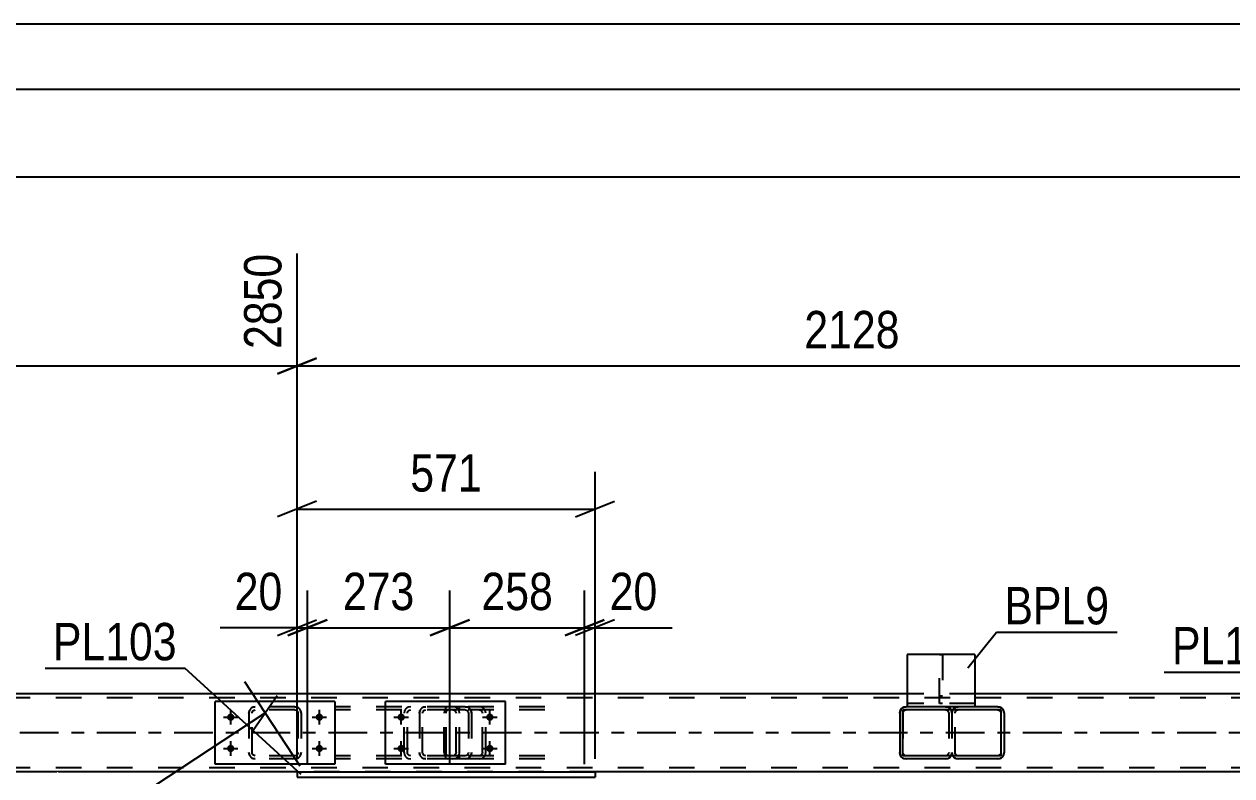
# Model space of a CAD drawing. Header units: millimetres. Extents: x -857 to 332, y -866 to -25.
# Drawn here: x -696.2 to -603.6, y -82.7 to -25.1 of the extents above; entities that cross this region are included whole.
import ezdxf

# ---------------------------------------------------------------- set-up
doc = ezdxf.new("R2010")
doc.units = ezdxf.units.MM
doc.linetypes.add('DXK_LINE_DOT2', pattern=[3.9198, 1.9599, -1.9599])
doc.linetypes.add('DXK_LINE_DOT3', pattern=[5.9187, 2.979, -0.9799, 0.9799, -0.9799])
doc.styles.add('Arial Narrow', font='ARIALN.TTF', dxfattribs={"height": 0.2})

# ---------------------------------------------------------------- blocks, each defined once
blk = doc.blocks.new('Unknown-570386455-1132')
at = {"color": 5, "linetype": 'Continuous'}
for p, q in [((332.353, -25.051), (-856.647, -25.051)), ((327.353, -30.051), (-851.647, -30.051))]:
    blk.add_line(p, q, dxfattribs=at)
blk = doc.blocks.new('Bolt-570386455-11663 - 11653')
at = {"linetype": 'Continuous'}
for points in [[(-680.4, -77.924, -1), (-680.4, -78.484, -1)], [(-673.6, -77.924, -1), (-673.6, -78.484, -1)], [(-680.4, -80.324, -1), (-680.4, -80.884, -1)], [(-673.6, -80.324, -1), (-673.6, -80.884, -1)]]:
    blk.add_hatch(color=1, dxfattribs=at).paths.add_polyline_path(points)
at = {"color": 1, "linetype": 'Continuous'}
for p, q in [((-680.4, -78.764), (-680.4, -77.644)), ((-673.6, -78.764), (-673.6, -77.644)), ((-680.96, -78.204), (-679.84, -78.204)), ((-674.16, -78.204), (-673.04, -78.204)), ((-680.4, -81.164), (-680.4, -80.044)), ((-673.6, -81.164), (-673.6, -80.044)), ((-680.96, -80.604), (-679.84, -80.604)), ((-674.16, -80.604), (-673.04, -80.604))]:
    blk.add_line(p, q, dxfattribs=at)
blk = doc.blocks.new('Bolt-570386455-11673 - 11653')
at = {"linetype": 'Continuous'}
for points in [[(-667.323, -77.924, -1), (-667.323, -78.484, -1)], [(-660.523, -77.924, -1), (-660.523, -78.484, -1)], [(-667.323, -80.324, -1), (-667.323, -80.884, -1)], [(-660.523, -80.324, -1), (-660.523, -80.884, -1)]]:
    blk.add_hatch(color=1, dxfattribs=at).paths.add_polyline_path(points)
at = {"color": 1, "linetype": 'Continuous'}
for p, q in [((-667.323, -78.764), (-667.323, -77.644)), ((-660.523, -78.764), (-660.523, -77.644)), ((-667.883, -78.204), (-666.763, -78.204)), ((-661.083, -78.204), (-659.963, -78.204)), ((-667.323, -81.164), (-667.323, -80.044)), ((-660.523, -81.164), (-660.523, -80.044)), ((-667.883, -80.604), (-666.763, -80.604)), ((-661.083, -80.604), (-659.963, -80.604))]:
    blk.add_line(p, q, dxfattribs=at)
blk = doc.blocks.new('Part-570386455-11737 - 11653')
at = {"color": 7, "linetype": 'DXK_LINE_DOT2'}
for p, q in [((-625.083, -77.884), (-625.046, -77.7)), ((-625.046, -77.7), (-625.083, -77.884)), ((-624.843, -77.884), (-624.825, -77.792)), ((-624.825, -77.792), (-624.773, -77.714)), ((-624.786, -77.44), (-624.603, -77.404)), ((-624.773, -77.714), (-624.695, -77.662)), ((-624.695, -77.662), (-624.603, -77.644)), ((-621.563, -77.644), (-624.603, -77.644)), ((-621.563, -77.404), (-621.379, -77.44)), ((-621.563, -77.644), (-621.471, -77.662)), ((-621.471, -77.662), (-621.393, -77.714)), ((-621.393, -77.714), (-621.341, -77.792)), ((-621.341, -77.792), (-621.323, -77.884)), ((-621.119, -77.7), (-621.083, -77.884)), ((-625.083, -77.884), (-625.083, -80.924)), ((-624.843, -80.924), (-624.843, -77.884)), ((-621.323, -77.884), (-621.323, -80.924)), ((-625.046, -81.107), (-625.083, -80.924)), ((-625.083, -80.924), (-625.046, -81.107)), ((-624.825, -81.016), (-624.843, -80.924)), ((-624.773, -81.094), (-624.825, -81.016)), ((-624.603, -81.404), (-624.786, -81.367)), ((-624.695, -81.146), (-624.773, -81.094)), ((-624.603, -81.164), (-624.695, -81.146)), ((-621.563, -81.164), (-624.603, -81.164)), ((-621.471, -81.146), (-621.563, -81.164)), ((-621.379, -81.367), (-621.563, -81.404)), ((-621.393, -81.094), (-621.471, -81.146)), ((-621.341, -81.016), (-621.393, -81.094)), ((-621.323, -80.924), (-621.341, -81.016)), ((-621.083, -80.924), (-621.119, -81.107))]:
    blk.add_line(p, q, dxfattribs=at)
at = {"color": 2, "linetype": 'Continuous'}
for p, q in [((-624.603, -77.404), (-624.786, -77.44)), ((-621.563, -77.404), (-624.603, -77.404)), ((-621.379, -77.44), (-621.563, -77.404)), ((-621.083, -77.884), (-621.119, -77.7)), ((-621.083, -77.884), (-621.083, -80.924)), ((-624.786, -81.367), (-624.603, -81.404)), ((-621.563, -81.404), (-624.603, -81.404)), ((-621.563, -81.404), (-621.379, -81.367)), ((-621.119, -81.107), (-621.083, -80.924))]:
    blk.add_line(p, q, dxfattribs=at)
at = {"color": 7, "linetype": 'DXK_LINE_DOT3'}
blk.add_line((-623.083, -79.404), (-623.083, -79.404), dxfattribs=at)
at = {"color": 7, "linetype": 'DXK_LINE_DOT2'}
for centre, start, end in [((-624.603, -77.884), 112.5, 157.5), ((-624.603, -77.884), 149.4011, 157.5), ((-621.563, -77.884), 22.5, 67.5), ((-624.603, -80.924), 202.5, 247.5), ((-624.603, -80.924), 202.5, 210.59889), ((-621.563, -80.924), 292.5, 337.5)]:
    blk.add_arc(centre, 0.48, start, end, dxfattribs=at)
at = {"color": 2, "linetype": 'Continuous'}
for centre, start, end in [((-624.603, -77.884), 112.5, 149.4011), ((-621.563, -77.884), 22.5, 67.5), ((-624.603, -80.924), 210.59889, 247.5), ((-621.563, -80.924), 292.5, 337.5)]:
    blk.add_arc(centre, 0.48, start, end, dxfattribs=at)
blk = doc.blocks.new('Part-570386455-11741 - 11653')
at = {"color": 7, "linetype": 'DXK_LINE_DOT2'}
for p, q in [((-679, -77.884), (-678.964, -77.7)), ((-678.964, -77.7), (-679, -77.884)), ((-678.76, -77.884), (-678.742, -77.792)), ((-678.742, -77.792), (-678.69, -77.714)), ((-678.704, -77.44), (-678.52, -77.404)), ((-678.52, -77.404), (-678.704, -77.44)), ((-678.69, -77.714), (-678.612, -77.662)), ((-678.612, -77.662), (-678.52, -77.644)), ((-675.48, -77.404), (-678.52, -77.404)), ((-675.48, -77.644), (-678.52, -77.644)), ((-675.48, -77.404), (-675.297, -77.44)), ((-675.297, -77.44), (-675.48, -77.404)), ((-675.48, -77.644), (-675.389, -77.662)), ((-675.389, -77.662), (-675.311, -77.714)), ((-675.311, -77.714), (-675.259, -77.792)), ((-675.259, -77.792), (-675.24, -77.884)), ((-675.037, -77.7), (-675, -77.884)), ((-675, -77.884), (-675.037, -77.7)), ((-679, -77.884), (-679, -80.924)), ((-678.76, -80.924), (-678.76, -77.884)), ((-675.24, -77.884), (-675.24, -80.924)), ((-675, -77.884), (-675, -80.924)), ((-678.964, -81.107), (-679, -80.924)), ((-679, -80.924), (-678.964, -81.107)), ((-678.742, -81.016), (-678.76, -80.924)), ((-678.69, -81.094), (-678.742, -81.016)), ((-678.52, -81.404), (-678.704, -81.367)), ((-678.704, -81.367), (-678.52, -81.404)), ((-678.612, -81.146), (-678.69, -81.094)), ((-678.52, -81.164), (-678.612, -81.146)), ((-675.48, -81.164), (-678.52, -81.164)), ((-675.48, -81.404), (-678.52, -81.404)), ((-675.389, -81.146), (-675.48, -81.164)), ((-675.297, -81.367), (-675.48, -81.404)), ((-675.48, -81.404), (-675.297, -81.367)), ((-675.311, -81.094), (-675.389, -81.146)), ((-675.259, -81.016), (-675.311, -81.094)), ((-675.24, -80.924), (-675.259, -81.016)), ((-675, -80.924), (-675.037, -81.107)), ((-675.037, -81.107), (-675, -80.924))]:
    blk.add_line(p, q, dxfattribs=at)
at = {"color": 7, "linetype": 'DXK_LINE_DOT3'}
blk.add_line((-677, -79.404), (-677, -79.404), dxfattribs=at)
at = {"color": 7, "linetype": 'DXK_LINE_DOT2'}
for centre, start, end in [((-678.52, -77.884), 112.5, 157.5), ((-678.52, -77.884), 112.5, 157.5), ((-675.48, -77.884), 22.5, 67.5), ((-675.48, -77.884), 22.5, 67.5), ((-678.52, -80.924), 202.5, 247.5), ((-678.52, -80.924), 202.5, 247.5), ((-675.48, -80.924), 292.5, 337.5), ((-675.48, -80.924), 292.5, 337.5)]:
    blk.add_arc(centre, 0.48, start, end, dxfattribs=at)
blk = doc.blocks.new('Part-570386455-11749 - 11653')
at = {"color": 2, "linetype": 'Continuous'}
for p, q in [((-659.323, -77.004), (-668.523, -77.004)), ((-668.523, -81.804), (-668.523, -77.004)), ((-659.323, -81.804), (-659.323, -77.004)), ((-659.323, -81.804), (-668.523, -81.804))]:
    blk.add_line(p, q, dxfattribs=at)
blk = doc.blocks.new('Part-570386455-11762 - 11653')
at = {"color": 7, "linetype": 'DXK_LINE_DOT2'}
for p, q in [((-665.923, -77.884), (-665.886, -77.7)), ((-665.886, -77.7), (-665.923, -77.884)), ((-665.683, -77.884), (-665.665, -77.792)), ((-665.665, -77.792), (-665.613, -77.714)), ((-665.626, -77.44), (-665.443, -77.404)), ((-665.443, -77.404), (-665.626, -77.44)), ((-665.613, -77.714), (-665.535, -77.662)), ((-665.535, -77.662), (-665.443, -77.644)), ((-662.403, -77.404), (-665.443, -77.404)), ((-662.403, -77.644), (-665.443, -77.644)), ((-662.403, -77.404), (-662.219, -77.44)), ((-662.219, -77.44), (-662.403, -77.404)), ((-662.403, -77.644), (-662.311, -77.662)), ((-662.311, -77.662), (-662.233, -77.714)), ((-662.233, -77.714), (-662.181, -77.792)), ((-662.181, -77.792), (-662.163, -77.884)), ((-661.959, -77.7), (-661.923, -77.884)), ((-661.923, -77.884), (-661.959, -77.7)), ((-665.923, -77.884), (-665.923, -80.924)), ((-665.683, -80.924), (-665.683, -77.884)), ((-662.163, -77.884), (-662.163, -80.924)), ((-661.923, -77.884), (-661.923, -80.924)), ((-665.886, -81.107), (-665.923, -80.924)), ((-665.923, -80.924), (-665.886, -81.107)), ((-665.665, -81.016), (-665.683, -80.924)), ((-665.613, -81.094), (-665.665, -81.016)), ((-665.443, -81.404), (-665.626, -81.367)), ((-665.626, -81.367), (-665.443, -81.404)), ((-665.535, -81.146), (-665.613, -81.094)), ((-665.443, -81.164), (-665.535, -81.146)), ((-662.403, -81.164), (-665.443, -81.164)), ((-662.403, -81.404), (-665.443, -81.404)), ((-662.311, -81.146), (-662.403, -81.164)), ((-662.219, -81.367), (-662.403, -81.404)), ((-662.403, -81.404), (-662.219, -81.367)), ((-662.233, -81.094), (-662.311, -81.146)), ((-662.181, -81.016), (-662.233, -81.094)), ((-662.163, -80.924), (-662.181, -81.016)), ((-661.923, -80.924), (-661.959, -81.107)), ((-661.959, -81.107), (-661.923, -80.924))]:
    blk.add_line(p, q, dxfattribs=at)
at = {"color": 7, "linetype": 'DXK_LINE_DOT3'}
blk.add_line((-663.923, -79.404), (-663.923, -79.404), dxfattribs=at)
at = {"color": 7, "linetype": 'DXK_LINE_DOT2'}
for centre, start, end in [((-665.443, -77.884), 112.5, 157.5), ((-665.443, -77.884), 112.5, 157.5), ((-662.403, -77.884), 22.5, 67.5), ((-662.403, -77.884), 22.5, 67.5), ((-665.443, -80.924), 202.5, 247.5), ((-665.443, -80.924), 202.5, 247.5), ((-662.403, -80.924), 292.5, 337.5), ((-662.403, -80.924), 292.5, 337.5)]:
    blk.add_arc(centre, 0.48, start, end, dxfattribs=at)
blk = doc.blocks.new('Part-570386455-11765 - 11653')
at = {"color": 2, "linetype": 'Continuous'}
for p, q in [((-629.046, -77.7), (-629.083, -77.884)), ((-628.603, -77.404), (-628.786, -77.44)), ((-625.563, -77.404), (-628.603, -77.404)), ((-625.379, -77.44), (-625.563, -77.404)), ((-629.083, -77.884), (-629.083, -80.924)), ((-629.083, -80.924), (-629.046, -81.107)), ((-628.786, -81.367), (-628.603, -81.404)), ((-625.563, -81.404), (-628.603, -81.404)), ((-625.563, -81.404), (-625.379, -81.367))]:
    blk.add_line(p, q, dxfattribs=at)
at = {"color": 7, "linetype": 'DXK_LINE_DOT2'}
for p, q in [((-629.083, -77.884), (-629.046, -77.7)), ((-628.843, -77.884), (-628.825, -77.792)), ((-628.825, -77.792), (-628.773, -77.714)), ((-628.786, -77.44), (-628.603, -77.404)), ((-628.773, -77.714), (-628.695, -77.662)), ((-628.695, -77.662), (-628.603, -77.644)), ((-625.563, -77.644), (-628.603, -77.644)), ((-625.563, -77.404), (-625.379, -77.44)), ((-625.563, -77.644), (-625.471, -77.662)), ((-625.471, -77.662), (-625.393, -77.714)), ((-625.393, -77.714), (-625.341, -77.792)), ((-625.341, -77.792), (-625.323, -77.884)), ((-625.119, -77.7), (-625.083, -77.884)), ((-625.083, -77.884), (-625.119, -77.7)), ((-628.843, -77.884), (-628.843, -80.924)), ((-625.323, -77.884), (-625.323, -80.924)), ((-625.083, -77.884), (-625.083, -80.924)), ((-629.046, -81.107), (-629.083, -80.924)), ((-628.825, -81.016), (-628.843, -80.924)), ((-628.773, -81.094), (-628.825, -81.016)), ((-628.603, -81.404), (-628.786, -81.367)), ((-628.695, -81.146), (-628.773, -81.094)), ((-628.603, -81.164), (-628.695, -81.146)), ((-625.563, -81.164), (-628.603, -81.164)), ((-625.471, -81.146), (-625.563, -81.164)), ((-625.379, -81.367), (-625.563, -81.404)), ((-625.393, -81.094), (-625.471, -81.146)), ((-625.341, -81.016), (-625.393, -81.094)), ((-625.323, -80.924), (-625.341, -81.016)), ((-625.083, -80.924), (-625.119, -81.107)), ((-625.119, -81.107), (-625.083, -80.924))]:
    blk.add_line(p, q, dxfattribs=at)
at = {"color": 7, "linetype": 'DXK_LINE_DOT3'}
blk.add_line((-627.083, -79.404), (-627.083, -79.404), dxfattribs=at)
at = {"color": 2, "linetype": 'Continuous'}
for centre, start, end in [((-628.603, -77.884), 112.5, 157.5), ((-625.563, -77.884), 30.59899, 67.5), ((-628.603, -80.924), 202.5, 247.5), ((-625.563, -80.924), 292.5, 329.40121)]:
    blk.add_arc(centre, 0.48, start, end, dxfattribs=at)
at = {"color": 7, "linetype": 'DXK_LINE_DOT2'}
for centre, start, end in [((-628.603, -77.884), 112.5, 157.5), ((-625.563, -77.884), 22.5, 67.5), ((-625.563, -77.884), 22.5, 30.59899), ((-628.603, -80.924), 202.5, 247.5), ((-625.563, -80.924), 292.5, 337.5), ((-625.563, -80.924), 329.40121, 337.5)]:
    blk.add_arc(centre, 0.48, start, end, dxfattribs=at)
blk = doc.blocks.new('Part-570386455-11828 - 11653')
at = {"color": 7, "linetype": 'DXK_LINE_DOT2'}
for p, q in [((-663.994, -77.7), (-664.014, -77.884)), ((-663.936, -77.544), (-663.994, -77.7)), ((-663.848, -77.44), (-663.936, -77.544)), ((-663.88, -77.884), (-663.87, -77.792)), ((-663.87, -77.792), (-663.84, -77.714)), ((-663.745, -77.404), (-663.848, -77.44)), ((-663.84, -77.714), (-663.797, -77.662)), ((-663.797, -77.662), (-663.745, -77.644)), ((-656.303, -77.404), (-663.745, -77.404)), ((-656.303, -77.644), (-663.745, -77.644)), ((-662.848, -77.644), (-662.848, -77.404)), ((-661.145, -77.44), (-661.338, -77.404)), ((-661.338, -77.644), (-661.242, -77.662)), ((-661.242, -77.662), (-661.16, -77.714)), ((-661.16, -77.714), (-661.106, -77.792)), ((-661.106, -77.792), (-661.086, -77.884)), ((-660.835, -77.884), (-660.873, -77.7)), ((-664.014, -80.924), (-664.014, -77.884)), ((-663.88, -80.924), (-663.88, -77.884)), ((-661.086, -80.924), (-661.086, -77.884)), ((-660.835, -80.924), (-660.835, -77.884)), ((-664.014, -80.924), (-663.994, -81.107)), ((-663.994, -81.107), (-663.936, -81.263)), ((-663.936, -81.263), (-663.848, -81.367)), ((-663.87, -81.016), (-663.88, -80.924)), ((-663.84, -81.094), (-663.87, -81.016)), ((-663.848, -81.367), (-663.745, -81.404)), ((-663.797, -81.146), (-663.84, -81.094)), ((-663.745, -81.164), (-663.797, -81.146)), ((-656.303, -81.164), (-663.745, -81.164)), ((-656.303, -81.404), (-663.745, -81.404)), ((-662.848, -81.404), (-662.848, -81.164)), ((-661.242, -81.146), (-661.338, -81.164)), ((-661.338, -81.404), (-661.145, -81.367)), ((-661.16, -81.094), (-661.242, -81.146)), ((-661.106, -81.016), (-661.16, -81.094)), ((-661.086, -80.924), (-661.106, -81.016)), ((-660.873, -81.107), (-660.835, -80.924))]:
    blk.add_line(p, q, dxfattribs=at)
for centre, start, end in [((-661.323, -77.9), 23.89497, 68.84852), ((-661.323, -80.908), 291.15148, 336.10503)]:
    blk.add_arc(centre, 0.492, start, end, dxfattribs=at)
blk = doc.blocks.new('Part-570386455-11977 - 11653')
at = {"color": 2, "linetype": 'Continuous'}
for p, q in [((-675.312, -82.404), (-675.312, -82.804)), ((-675.312, -82.404), (-652.456, -82.404)), ((-652.456, -82.404), (-652.456, -82.804)), ((-675.312, -82.804), (-652.456, -82.804))]:
    blk.add_line(p, q, dxfattribs=at)
blk = doc.blocks.new('Part-570386455-12035 - 11653')
at = {"color": 2, "linetype": 'Continuous'}
for p, q in [((-672.4, -77.004), (-681.6, -77.004)), ((-681.6, -81.804), (-681.6, -77.004)), ((-672.4, -77.004), (-672.4, -81.804)), ((-672.4, -81.804), (-681.6, -81.804))]:
    blk.add_line(p, q, dxfattribs=at)
blk = doc.blocks.new('Part-570386455-12120 - 11653')
at = {"color": 7, "linetype": 'DXK_LINE_DOT2'}
for p, q in [((-663.359, -77.404), (-672.373, -77.404)), ((-663.359, -77.644), (-672.373, -77.644)), ((-667.066, -77.7), (-667.104, -77.884)), ((-666.849, -77.884), (-666.83, -77.792)), ((-666.83, -77.792), (-666.774, -77.714)), ((-666.594, -77.404), (-666.789, -77.44)), ((-666.774, -77.714), (-666.691, -77.662)), ((-666.691, -77.662), (-666.594, -77.644)), ((-663.163, -77.44), (-663.359, -77.404)), ((-663.359, -77.644), (-663.261, -77.662)), ((-663.261, -77.662), (-663.178, -77.714)), ((-663.178, -77.714), (-663.123, -77.792)), ((-663.123, -77.792), (-663.103, -77.884)), ((-662.848, -77.884), (-662.887, -77.7)), ((-667.104, -80.924), (-667.104, -77.884)), ((-666.849, -80.924), (-666.849, -77.884)), ((-663.103, -80.924), (-663.103, -77.884)), ((-662.848, -80.924), (-662.848, -77.884)), ((-663.359, -81.164), (-672.373, -81.164)), ((-663.359, -81.404), (-672.373, -81.404)), ((-667.104, -80.924), (-667.066, -81.107)), ((-666.83, -81.016), (-666.849, -80.924)), ((-666.774, -81.094), (-666.83, -81.016)), ((-666.789, -81.367), (-666.594, -81.404)), ((-666.691, -81.146), (-666.774, -81.094)), ((-666.594, -81.164), (-666.691, -81.146)), ((-663.261, -81.146), (-663.359, -81.164)), ((-663.359, -81.404), (-663.163, -81.367)), ((-663.178, -81.094), (-663.261, -81.146)), ((-663.123, -81.016), (-663.178, -81.094)), ((-663.103, -80.924), (-663.123, -81.016)), ((-662.887, -81.107), (-662.848, -80.924))]:
    blk.add_line(p, q, dxfattribs=at)
for centre, start, end in [((-666.613, -77.905), 110.75832, 155.68004), ((-663.339, -77.905), 24.31996, 69.24168), ((-666.613, -80.903), 204.31996, 249.24168), ((-663.339, -80.903), 290.75832, 335.68004)]:
    blk.add_arc(centre, 0.496, start, end, dxfattribs=at)
blk = doc.blocks.new('Part-570386455-12172 - 11653')
at = {"color": 7, "linetype": 'DXK_LINE_DOT2'}
for p, q in [((-626.038, -77.164), (-626.038, -73.404)), ((-626.038, -73.404), (-625.798, -73.404)), ((-625.798, -73.404), (-625.798, -77.164)), ((-626.038, -76.564), (-625.798, -76.564)), ((-625.798, -77.164), (-626.038, -77.164))]:
    blk.add_line(p, q, dxfattribs=at)
blk = doc.blocks.new('Part-570386455-12196 - 11653')
at = {"color": 2, "linetype": 'Continuous'}
for p, q in [((-621.323, -77.644), (-628.843, -77.644)), ((-628.843, -81.164), (-628.843, -77.644)), ((-621.323, -77.644), (-621.323, -81.164)), ((-621.323, -81.164), (-628.843, -81.164))]:
    blk.add_line(p, q, dxfattribs=at)
blk = doc.blocks.new('Part-570386455-12231 - 11653')
at = {"color": 7, "linetype": 'DXK_LINE_DOT2'}
for p, q in [((-131.323, -76.724), (-789.299, -76.724)), ((-623.32, -76.404), (-628.52, -76.404)), ((-131.323, -82.084), (-789.299, -82.084)), ((-652.456, -82.404), (-675.312, -82.404))]:
    blk.add_line(p, q, dxfattribs=at)
at = {"color": 2, "linetype": 'Continuous'}
for p, q in [((-628.52, -76.404), (-785.299, -76.404)), ((-424.198, -76.404), (-623.32, -76.404)), ((-675.312, -82.404), (-737.59, -82.404)), ((-590.178, -82.404), (-652.456, -82.404))]:
    blk.add_line(p, q, dxfattribs=at)
at = {"color": 7, "linetype": 'DXK_LINE_DOT3'}
blk.add_line((-131.323, -79.404), (-789.299, -79.404), dxfattribs=at)
blk = doc.blocks.new('Part-570386455-12248 - 11653')
at = {"color": 2, "linetype": 'Continuous'}
for p, q in [((-623.32, -73.404), (-628.52, -73.404)), ((-628.52, -73.404), (-628.52, -77.404)), ((-623.32, -73.404), (-623.32, -77.404)), ((-624.603, -77.404), (-625.563, -77.404))]:
    blk.add_line(p, q, dxfattribs=at)
at = {"color": 7, "linetype": 'DXK_LINE_DOT2'}
for p, q in [((-623.32, -77.164), (-628.52, -77.164)), ((-628.52, -77.164), (-628.52, -77.181)), ((-628.52, -77.181), (-628.52, -77.384)), ((-628.52, -77.404), (-628.52, -77.384)), ((-625.563, -77.404), (-628.52, -77.404)), ((-623.32, -77.404), (-624.603, -77.404)), ((-623.32, -77.164), (-623.32, -77.164)), ((-623.32, -77.164), (-623.32, -77.384)), ((-623.32, -77.404), (-623.32, -77.384)), ((-623.32, -77.404), (-623.32, -77.404))]:
    blk.add_line(p, q, dxfattribs=at)
blk = doc.blocks.new('StraightDimension-570386455-12780 - 11653')
at = {"color": 7, "linetype": 'Continuous'}
blk.add_line((-790.099, -36.755), (-101.802, -36.755), dxfattribs=at)
blk = doc.blocks.new('StraightDimension-570386455-13446 - 11653')
at = {"color": 7, "linetype": 'Continuous'}
for p, q in [((-675.312, -81.404), (-675.312, -42.649)), ((-760.446, -81.404), (-760.446, -44.478)), ((-758.946, -50.662), (-761.946, -51.862)), ((-676.812, -51.862), (-673.812, -50.662)), ((-760.446, -51.262), (-675.312, -51.262))]:
    blk.add_line(p, q, dxfattribs=at)
at = {"color": 0}
blk.add_wipeout([(-713.623, -50.512), (-713.623, -46.312), (-722.135, -46.312), (-722.135, -50.512)], dxfattribs=at)
at = {"color": 3, "style": 'Arial Narrow'}
blk.add_text('2128', height=2.8633, dxfattribs=at).set_placement((-721.535, -49.912))
at = {"color": 0, "linetype": 'Continuous'}
blk.add_wipeout([(-675.912, -42.049), (-680.112, -42.049), (-680.112, -50.562), (-675.912, -50.562)], dxfattribs=at)
at = {"color": 3, "linetype": 'Continuous', "style": 'Arial Narrow'}
blk.add_text('2850', height=2.8633, rotation=90.00021, dxfattribs=at).set_placement((-676.512, -49.962))
blk = doc.blocks.new('StraightDimension-570386455-28449 - 11653')
at = {"color": 7, "linetype": 'Continuous'}
for p, q in [((-674.512, -81.804), (-674.512, -68.489)), ((-663.594, -81.804), (-663.594, -68.489)), ((-676.012, -71.939), (-673.012, -70.739)), ((-662.094, -70.739), (-665.094, -71.939)), ((-674.512, -71.339), (-663.594, -71.339))]:
    blk.add_line(p, q, dxfattribs=at)
at = {"color": 0}
blk.add_wipeout([(-665.711, -70.589), (-665.711, -66.389), (-672.395, -66.389), (-672.395, -70.589)], dxfattribs=at)
at = {"color": 3, "style": 'Arial Narrow'}
blk.add_text('273', height=2.8633, dxfattribs=at).set_placement((-671.795, -69.989))
blk = doc.blocks.new('StraightDimension-570386455-12392 - 11653')
at = {"color": 7, "linetype": 'Continuous'}
for p, q in [((-675.312, -81.404), (-675.312, -59.398)), ((-652.456, -81.404), (-652.456, -59.398)), ((-673.812, -61.648), (-676.812, -62.848)), ((-653.956, -62.848), (-650.956, -61.648)), ((-675.312, -62.248), (-652.456, -62.248))]:
    blk.add_line(p, q, dxfattribs=at)
at = {"color": 0}
blk.add_wipeout([(-660.542, -61.498), (-660.542, -57.298), (-667.226, -57.298), (-667.226, -61.498)], dxfattribs=at)
at = {"color": 3, "style": 'Arial Narrow'}
blk.add_text('571', height=2.8633, dxfattribs=at).set_placement((-666.626, -60.898))
blk = doc.blocks.new('StraightDimension-570386455-12567 - 11653')
at = {"color": 7, "linetype": 'Continuous'}
for p, q in [((-589.927, -81.968), (-593.755, -76.149)), ((-593.112, -79.856), (-591.265, -77.205)), ((-624.128, -99.539), (-592.189, -78.53)), ((-621.867, -102.977), (-625.694, -97.158)), ((-623.205, -98.214), (-625.052, -100.865))]:
    blk.add_line(p, q, dxfattribs=at)
at = {"color": 0}
blk.add_wipeout([(-605.778, -86.572), (-608.086, -83.063), (-613.671, -86.736), (-611.363, -90.245)], dxfattribs=at)
at = {"color": 3, "style": 'Arial Narrow'}
blk.add_text('956', height=2.8633, rotation=33.33468, dxfattribs=at).set_placement((-611.191, -89.414))
blk = doc.blocks.new('StraightDimension-570386455-28448 - 11653')
at = {"color": 7, "linetype": 'Continuous'}
for p, q in [((-663.594, -81.804), (-663.594, -68.489)), ((-653.256, -81.804), (-653.256, -68.489)), ((-665.094, -71.939), (-662.094, -70.739)), ((-651.756, -70.739), (-654.756, -71.939)), ((-663.594, -71.339), (-653.256, -71.339))]:
    blk.add_line(p, q, dxfattribs=at)
at = {"color": 0}
blk.add_wipeout([(-655.083, -70.589), (-655.083, -66.389), (-661.767, -66.389), (-661.767, -70.589)], dxfattribs=at)
at = {"color": 3, "style": 'Arial Narrow'}
blk.add_text('258', height=2.8633, dxfattribs=at).set_placement((-661.167, -69.989))
blk = doc.blocks.new('StraightDimension-570386455-12816 - 11653')
at = {"color": 7, "linetype": 'Continuous'}
for p, q in [((-675.062, -81.968), (-679.327, -75.484)), ((-678.684, -79.191), (-676.837, -76.54)), ((-709.7, -98.874), (-677.76, -77.865)), ((-707.001, -102.977), (-711.266, -96.493)), ((-708.776, -97.549), (-710.623, -100.2))]:
    blk.add_line(p, q, dxfattribs=at)
at = {"color": 0}
blk.add_wipeout([(-691.35, -85.907), (-693.658, -82.398), (-699.243, -86.071), (-696.935, -89.58)], dxfattribs=at)
at = {"color": 3, "style": 'Arial Narrow'}
blk.add_text('956', height=2.8633, rotation=33.33468, dxfattribs=at).set_placement((-696.763, -88.749))
blk = doc.blocks.new('StraightDimension-570386455-28447 - 11653')
at = {"color": 7, "linetype": 'Continuous'}
for p, q in [((-653.256, -81.804), (-653.256, -68.489)), ((-652.456, -81.404), (-652.456, -68.489)), ((-654.756, -71.939), (-651.756, -70.739)), ((-650.956, -70.739), (-653.956, -71.939)), ((-653.256, -71.339), (-652.456, -71.339)), ((-652.456, -71.339), (-646.55, -71.339)), ((-652.456, -71.339), (-646.55, -71.339))]:
    blk.add_line(p, q, dxfattribs=at)
at = {"color": 0}
blk.add_wipeout([(-647.075, -70.589), (-647.075, -66.389), (-651.931, -66.389), (-651.931, -70.589)], dxfattribs=at)
at = {"color": 3, "style": 'Arial Narrow'}
blk.add_text('20', height=2.8633, dxfattribs=at).set_placement((-651.331, -69.989))
blk = doc.blocks.new('StraightDimension-570386455-13456 - 11653')
at = {"color": 7, "linetype": 'Continuous'}
for p, q in [((-675.312, -81.404), (-675.312, -42.649)), ((-590.178, -81.404), (-590.178, -42.649)), ((-673.812, -50.662), (-676.812, -51.862)), ((-591.678, -51.862), (-588.678, -50.662)), ((-675.312, -51.262), (-590.178, -51.262))]:
    blk.add_line(p, q, dxfattribs=at)
at = {"color": 0}
blk.add_wipeout([(-628.489, -50.512), (-628.489, -46.312), (-637.001, -46.312), (-637.001, -50.512)], dxfattribs=at)
at = {"color": 3, "style": 'Arial Narrow'}
blk.add_text('2128', height=2.8633, dxfattribs=at).set_placement((-636.401, -49.912))
at = {"color": 0, "linetype": 'Continuous'}
blk.add_wipeout([(-590.778, -42.049), (-594.978, -42.049), (-594.978, -50.562), (-590.778, -50.562)], dxfattribs=at)
at = {"color": 3, "linetype": 'Continuous', "style": 'Arial Narrow'}
blk.add_text('4978', height=2.8633, rotation=90.00021, dxfattribs=at).set_placement((-591.378, -49.962))
blk = doc.blocks.new('StraightDimension-570386455-28450 - 11653')
at = {"color": 7, "linetype": 'Continuous'}
for p, q in [((-675.312, -81.404), (-675.312, -68.489)), ((-674.512, -81.804), (-674.512, -68.489)), ((-676.812, -71.939), (-673.812, -70.739)), ((-673.012, -70.739), (-676.012, -71.939)), ((-675.312, -71.339), (-681.218, -71.339)), ((-675.312, -71.339), (-681.218, -71.339)), ((-675.312, -71.339), (-674.512, -71.339))]:
    blk.add_line(p, q, dxfattribs=at)
at = {"color": 0}
blk.add_wipeout([(-675.837, -70.589), (-675.837, -66.389), (-680.693, -66.389), (-680.693, -70.589)], dxfattribs=at)
at = {"color": 3, "style": 'Arial Narrow'}
blk.add_text('20', height=2.8633, dxfattribs=at).set_placement((-680.093, -69.989))
blk = doc.blocks.new('Mark-570386455-11973 - 11653')
at = {"color": 30, "linetype": 'Continuous'}
for p in [(-694.633, -74.44), (-675.002, -82.601)]:
    blk.add_line(p, (-683.929, -74.44), dxfattribs=at)
at = {"color": 0}
blk.add_wipeout([(-684.529, -73.84), (-684.529, -70.84), (-694.033, -70.84), (-694.033, -73.84)], dxfattribs=at)
blk.add_wipeout([(-684.529, -73.84), (-684.529, -70.84), (-694.033, -70.84), (-694.033, -73.84)], dxfattribs=at)
at = {"color": 3, "style": 'Arial Narrow'}
blk.add_text('PL103', height=2.8633, dxfattribs=at).set_placement((-694.033, -73.84))
blk = doc.blocks.new('Mark-570386455-12003 - 11653')
at = {"color": 30, "linetype": 'Continuous'}
for p in [(-608.802, -74.753), (-589.84, -82.804)]:
    blk.add_line(p, (-598.098, -74.753), dxfattribs=at)
at = {"color": 0}
blk.add_wipeout([(-598.698, -74.153), (-598.698, -71.153), (-608.202, -71.153), (-608.202, -74.153)], dxfattribs=at)
blk.add_wipeout([(-598.698, -74.153), (-598.698, -71.153), (-608.202, -71.153), (-608.202, -74.153)], dxfattribs=at)
at = {"color": 3, "style": 'Arial Narrow'}
blk.add_text('PL103', height=2.8633, dxfattribs=at).set_placement((-608.202, -74.153))
blk = doc.blocks.new('Mark-570386455-12244 - 11653')
at = {"color": 30, "linetype": 'Continuous'}
for p, q in [((-623.864, -74.406), (-621.654, -71.683)), ((-621.654, -71.683), (-612.415, -71.683))]:
    blk.add_line(p, q, dxfattribs=at)
at = {"color": 0}
blk.add_wipeout([(-613.015, -71.083), (-613.015, -68.083), (-621.054, -68.083), (-621.054, -71.083)], dxfattribs=at)
blk.add_wipeout([(-613.015, -71.083), (-613.015, -68.083), (-621.054, -68.083), (-621.054, -71.083)], dxfattribs=at)
at = {"color": 3, "style": 'Arial Narrow'}
blk.add_text('BPL9', height=2.8633, dxfattribs=at).set_placement((-621.054, -71.083))

msp = doc.modelspace()

# ---------------------------------------------------------------- block references
for name in ['Unknown-570386455-1132', 'Part-570386455-12248 - 11653', 'Part-570386455-12172 - 11653', 'Part-570386455-12231 - 11653', 'Part-570386455-12035 - 11653', 'Bolt-570386455-11663 - 11653', 'Part-570386455-11741 - 11653', 'Part-570386455-12120 - 11653', 'Part-570386455-11749 - 11653', 'Bolt-570386455-11673 - 11653', 'Part-570386455-11762 - 11653', 'Part-570386455-11828 - 11653', 'Part-570386455-11765 - 11653', 'Part-570386455-12196 - 11653', 'Part-570386455-11737 - 11653', 'Part-570386455-11977 - 11653']:
    msp.add_blockref(name, (0, 0))

# ---------------------------------------------------------------- next in the draw order: block references
for name in ['StraightDimension-570386455-12780 - 11653', 'StraightDimension-570386455-12567 - 11653']:
    msp.add_blockref(name, (0, 0))

# ---------------------------------------------------------------- next in the draw order: block references
msp.add_blockref('StraightDimension-570386455-13446 - 11653', (0, 0))

# ---------------------------------------------------------------- next in the draw order: block references
msp.add_blockref('StraightDimension-570386455-28449 - 11653', (0, 0))

# ---------------------------------------------------------------- next in the draw order: block references
msp.add_blockref('StraightDimension-570386455-12392 - 11653', (0, 0))

# ---------------------------------------------------------------- next in the draw order: block references
for name in ['StraightDimension-570386455-28448 - 11653', 'StraightDimension-570386455-12816 - 11653']:
    msp.add_blockref(name, (0, 0))

# ---------------------------------------------------------------- next in the draw order: block references
msp.add_blockref('StraightDimension-570386455-28447 - 11653', (0, 0))

# ---------------------------------------------------------------- next in the draw order: block references
msp.add_blockref('StraightDimension-570386455-13456 - 11653', (0, 0))

# ---------------------------------------------------------------- next in the draw order: block references
for name in ['StraightDimension-570386455-28450 - 11653', 'Mark-570386455-12244 - 11653', 'Mark-570386455-12003 - 11653']:
    msp.add_blockref(name, (0, 0))

# ---------------------------------------------------------------- next in the draw order: block references
msp.add_blockref('Mark-570386455-11973 - 11653', (0, 0))

doc.saveas('drawing.dxf')
